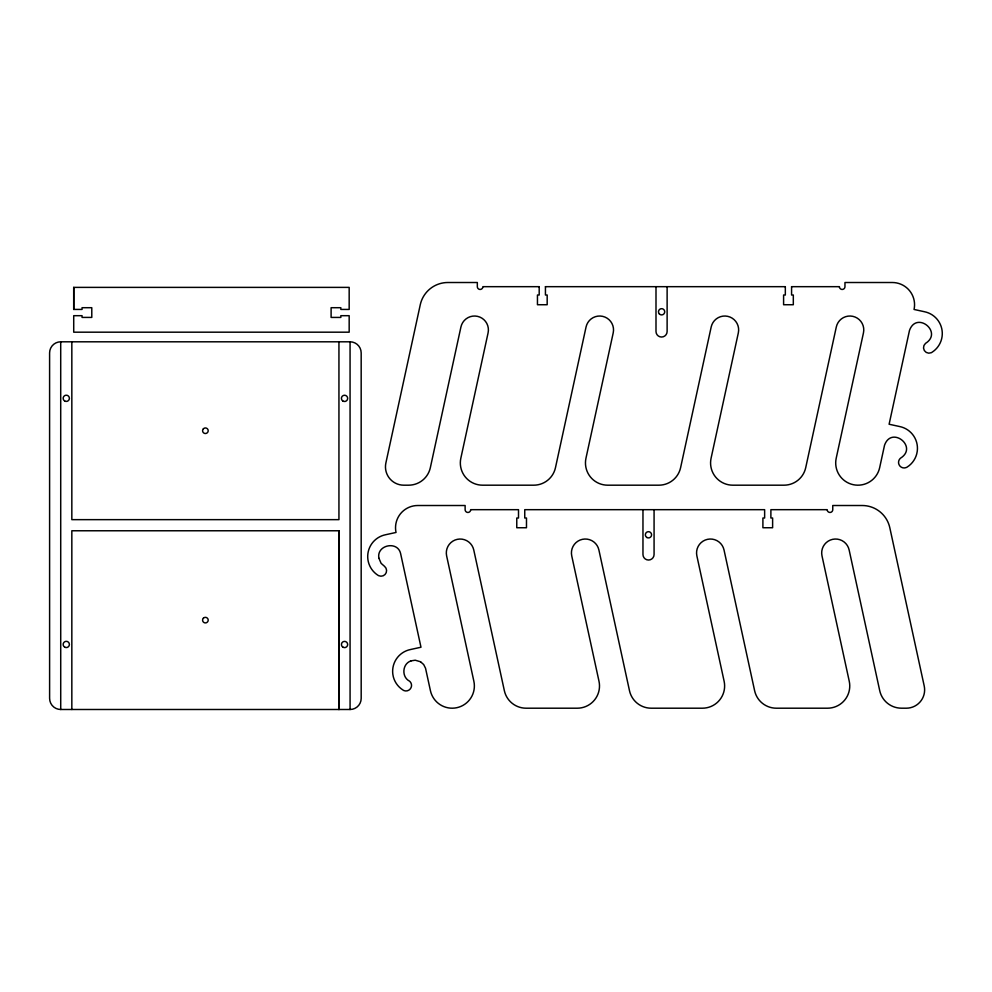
<?xml version="1.0" encoding="UTF-8"?>
<svg xmlns="http://www.w3.org/2000/svg" width="992" height="992" viewBox="0 0 992 992"><rect width="100%" height="100%" fill="white"/><g stroke="black" fill="none" stroke-linecap="round" stroke-linejoin="round"><path stroke-width="1.49" d="M71.833 709.491L71.833 530.77L338.942 530.77L338.942 709.491L338.942 530.77M73.718 309.43L73.718 287.382L349.172 287.382L349.172 309.442L340.839 309.43L340.839 307.706L331.105 307.706L331.105 317.428L340.839 317.428L340.839 315.692L349.172 315.692L349.172 332.184L73.718 332.184L73.718 315.692L82.051 315.692L82.051 317.415L91.785 317.415L91.785 307.706L82.051 307.706L82.051 309.43L73.718 309.43L73.718 287.382M642.965 509.665L642.965 554.478A5.555 5.555 0 0 0 648.52 560.034A5.555 5.555 0 0 0 654.075 554.478L654.075 509.665M411.134 660.846C402.256 663.561 401.289 676.99 409.51 681.144A5.543 5.543 0 0 1 411.457 686.34L411.023 687.729A5.543 5.543 0 0 1 403.682 690.469L403.062 690.072A22.233 22.233 0 0 1 393.353 676.928L392.82 674.188A22.233 22.233 0 0 1 410.614 649.5L420.98 647.23L400.594 553.486C397.556 540.367 376.204 545.054 378.919 558.236M411.134 660.846L415.251 660.213L420.558 661.776M539.189 286.676L482.881 286.676A2.778 2.778 0 0 1 480.103 289.453A2.778 2.778 0 0 1 477.326 286.676L477.326 282.509L447.851 282.509A28.222 28.222 0 0 0 420.273 304.73L385.876 462.966A18.34 18.34 0 0 0 403.794 485.187L408.617 485.187A22.233 22.233 0 0 0 430.342 467.678L460.933 326.963A13.888 13.888 0 0 1 477.462 316.336A13.888 13.888 0 0 1 488.089 332.866L460.834 458.242A22.233 22.233 0 0 0 482.558 485.187L533.746 485.187A22.233 22.233 0 0 0 555.47 467.678L586.061 326.963A13.888 13.888 0 0 1 602.59 316.336A13.888 13.888 0 0 1 613.217 332.866L585.962 458.242A22.233 22.233 0 0 0 607.687 485.187L658.874 485.187A22.233 22.233 0 0 0 680.599 467.678L711.19 326.963A13.888 13.888 0 0 1 727.706 316.336A13.888 13.888 0 0 1 738.333 332.866L711.078 458.242A22.233 22.233 0 0 0 732.803 485.187L783.99 485.187A22.233 22.233 0 0 0 805.715 467.678L836.306 326.963A13.888 13.888 0 0 1 852.835 316.336A13.888 13.888 0 0 1 863.462 332.866L836.206 458.242A22.233 22.233 0 0 0 853.207 484.679A22.233 22.233 0 0 0 879.656 467.678L884.529 445.259C891.498 425.382 918.381 446.908 900.575 458.143A5.543 5.543 0 0 0 898.628 463.338L899.05 464.715A5.543 5.543 0 0 0 906.39 467.468L907.06 467.133A22.233 22.233 0 0 0 916.732 453.927L917.265 451.186A22.233 22.233 0 0 0 899.471 426.498L889.105 424.241L909.478 330.485C916.534 310.533 943.305 332.258 925.524 343.368A5.543 5.543 0 0 0 931.339 352.693L931.972 352.296A22.233 22.233 0 0 0 924.42 311.724L914.054 309.454A22.233 22.233 0 0 0 892.329 282.509L844.961 282.509L844.961 286.676A2.778 2.778 0 0 1 842.183 289.453A2.778 2.778 0 0 1 839.406 286.676L791.579 286.676M545.439 286.676L785.329 286.676M60.71 341.806L350.064 341.806A11.11 11.11 0 0 1 361.175 352.916L361.187 698.38A11.11 11.11 0 0 1 350.077 709.491L60.723 709.491A11.11 11.11 0 0 1 49.612 698.38L49.6 352.916A11.11 11.11 0 0 1 60.71 341.806L60.723 709.491M420.558 661.776L423.671 664.541L425.543 668.261L430.429 690.692A22.233 22.233 0 0 0 456.866 707.693A22.233 22.233 0 0 0 473.866 681.244L446.623 555.867A13.888 13.888 0 0 1 457.238 539.35A13.888 13.888 0 0 1 473.767 549.977L504.358 690.692A22.233 22.233 0 0 0 526.082 708.201L577.27 708.201A22.233 22.233 0 0 0 598.994 681.244L571.739 555.867A13.888 13.888 0 0 1 582.366 539.338A13.888 13.888 0 0 1 598.895 549.965L629.486 690.692A22.233 22.233 0 0 0 651.211 708.201L702.398 708.201A22.233 22.233 0 0 0 724.123 681.244L696.868 555.867A13.888 13.888 0 0 1 707.494 539.338A13.888 13.888 0 0 1 724.024 549.965L754.614 690.692A22.233 22.233 0 0 0 776.339 708.201L827.526 708.201A22.233 22.233 0 0 0 849.251 681.244L821.996 555.867A13.888 13.888 0 0 1 832.623 539.338A13.888 13.888 0 0 1 849.14 549.965L879.73 690.692A22.233 22.233 0 0 0 901.455 708.189L906.291 708.201A18.34 18.34 0 0 0 924.209 685.956L889.812 527.732A28.222 28.222 0 0 0 862.234 505.511L832.759 505.511L832.759 509.677A2.778 2.778 0 0 1 829.982 512.455A2.778 2.778 0 0 1 827.192 509.677L770.896 509.677L770.883 518.01L772.619 518.01L772.619 527.744L762.898 527.744L762.91 518.01L764.634 518.01L764.634 509.677L524.756 509.677L524.756 518.01L526.492 518.01L526.479 527.744L516.77 527.744L516.77 518.01L518.506 518.01L518.506 509.677L470.679 509.677A2.778 2.778 0 0 1 467.902 512.455A2.778 2.778 0 0 1 465.124 509.677L465.124 505.511L417.756 505.511A22.233 22.233 0 0 0 396.031 532.456L385.665 534.725A22.233 22.233 0 0 0 378.076 575.348L378.733 575.695A5.543 5.543 0 0 0 384.561 566.37L381.102 563.32L378.919 558.236M791.579 286.676L791.579 295.008L793.315 295.008L793.315 304.73L783.593 304.73L783.593 295.008L785.329 295.008L785.329 286.676M667.12 286.676L667.12 331.477A5.555 5.555 0 0 1 661.552 337.032A5.555 5.555 0 0 1 655.997 331.477L655.997 286.676M545.439 286.676L545.439 295.008L547.175 295.008L547.175 304.73L537.453 304.73L537.453 295.008L539.189 295.008L539.189 286.676M350.064 341.806L350.077 709.491M338.942 341.806L338.942 519.647L71.833 519.647L71.833 341.806M203.422 428.767L202.988 429.338A2.778 2.778 0 0 0 202.988 432.115L203.422 432.698A2.778 2.778 0 0 0 207.353 432.698L207.799 432.115A2.778 2.778 0 0 0 207.799 429.338L207.353 428.767A2.778 2.778 0 0 0 203.422 428.767M203.422 618.165L202.988 618.735A2.778 2.778 0 0 0 202.988 621.525L203.422 622.096A2.778 2.778 0 0 0 207.353 622.096L207.799 621.525A2.778 2.778 0 0 0 207.799 618.735L207.353 618.165A2.778 2.778 0 0 0 203.422 618.165M64.716 647.156A3.125 3.125 0 0 0 69.403 644.453A3.125 3.125 0 0 0 64.716 641.737A3.125 3.125 0 0 0 64.716 647.156M342.984 647.206A3.125 3.125 0 0 0 347.671 644.502A3.125 3.125 0 0 0 342.984 641.799A3.125 3.125 0 0 0 342.984 647.206M342.748 400.929A3.125 3.125 0 0 0 347.659 398.635A3.125 3.125 0 0 0 343.22 395.535A3.125 3.125 0 0 0 342.748 400.929M64.716 401.016A3.125 3.125 0 0 0 69.403 398.313A3.125 3.125 0 0 0 64.716 395.61A3.125 3.125 0 0 0 64.716 401.016M646.908 537.503A3.125 3.125 0 0 0 651.595 534.8A3.125 3.125 0 0 0 646.908 532.084A3.125 3.125 0 0 0 646.908 537.503M659.395 314.005A3.125 3.125 0 0 0 664.628 312.604A3.125 3.125 0 0 0 660.796 308.772A3.125 3.125 0 0 0 659.395 314.005"/></g></svg>
